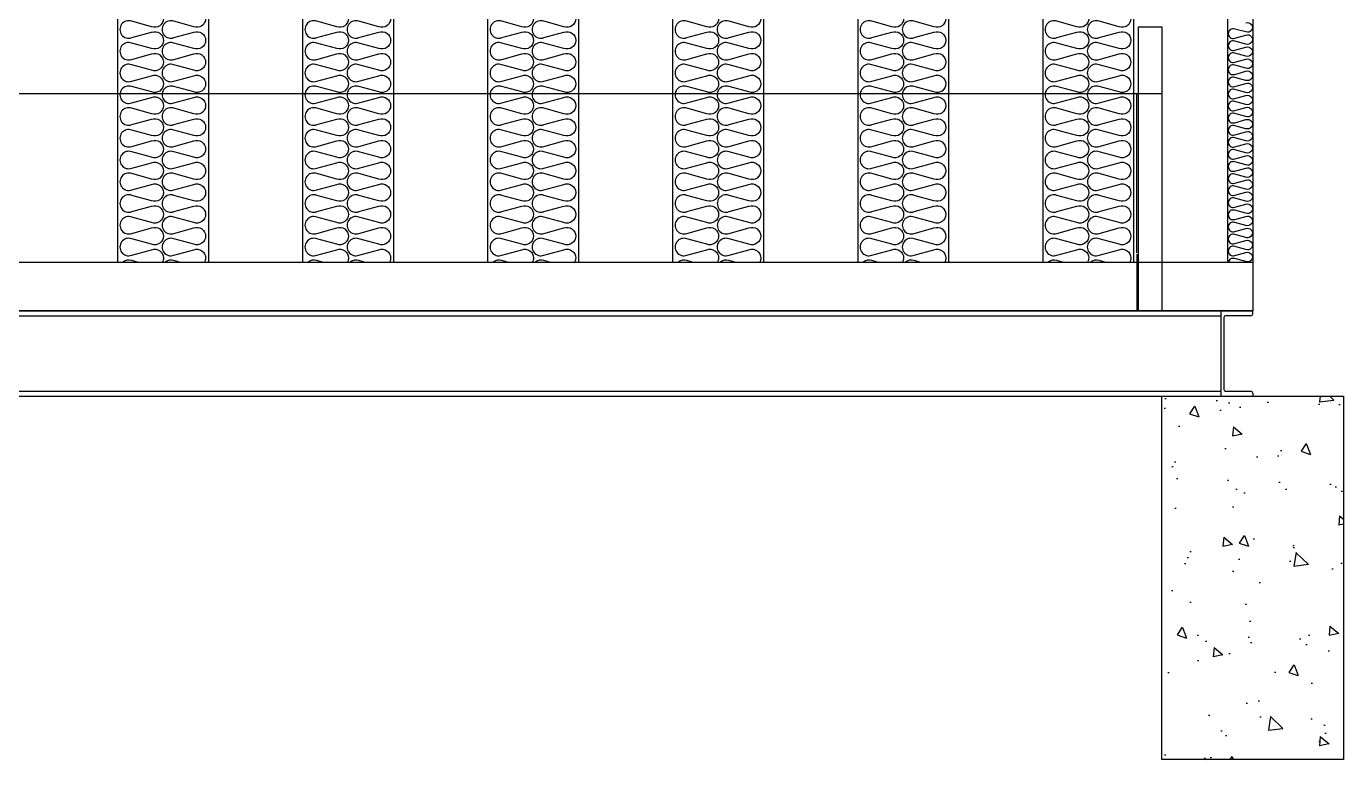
# Model space of a CAD drawing. Header units: millimetres. Extents: x 1817 to 34080, y 1746 to 24560.
# Drawn here: x 6023 to 8197, y 8971 to 10182 of the extents above; entities that cross this region are included whole.
import ezdxf

# ---------------------------------------------------------------- set-up
doc = ezdxf.new("R2010")
doc.units = ezdxf.units.MM
doc.linetypes.add('HIDDEN', pattern=[0.375, 0.25, -0.125])
for name, color, linetype in [('SMS', 220, 'Continuous'), ('냉각탑', 4, 'Continuous'), ('냉각탑_찬넬방진', 1, 'Continuous')]:
    doc.layers.add(name, color=color, linetype=linetype)

# ---------------------------------------------------------------- blocks, each defined once
blk = doc.blocks.new('SP전면')
at = {"color": 7}
for p, q in [((31549.2, -80510.4), (31549.2, -83988.4)), ((31699.2, -80510.4), (31699.2, -83988.4))]:
    blk.add_line(p, q, dxfattribs=at)
at = {"layer": 'SMS', "color": 5}
for points in [[(31625.1, -83585.9, -0.524856), (31605.6, -83599.3), (31572.7, -83590.4, 1.449198), (31572.7, -83617.3), (31605.6, -83608.3, -0.524856), (31625.1, -83621.8, -0.524856), (31605.6, -83635.2), (31572.7, -83626.3, 1.449198), (31572.7, -83653.2), (31605.6, -83644.3, -0.524856), (31625.1, -83657.7, -0.524856), (31605.6, -83671.1), (31572.7, -83662.2, 1.449198), (31572.7, -83689.1), (31605.6, -83680.2, -0.524856), (31625.1, -83693.6, -0.524856), (31605.6, -83707), (31572.7, -83698.1, 1.449198), (31572.7, -83725), (31605.6, -83716.1, -0.524856), (31625.1, -83729.5, -0.524856), (31605.6, -83742.9), (31572.7, -83734, 1.449198), (31572.7, -83760.9), (31605.6, -83752, -0.524856), (31625.1, -83765.4, -0.524856), (31605.6, -83778.8), (31572.7, -83769.9, 1.449198), (31572.7, -83796.8), (31605.6, -83787.9, -0.524856), (31625.1, -83801.3, -0.524856), (31605.6, -83814.8), (31572.7, -83805.9, 1.449198), (31572.7, -83832.7), (31605.6, -83823.8, -0.524856), (31625.1, -83837.2, -0.524856), (31605.6, -83850.7), (31572.7, -83841.8, 1.449198), (31572.7, -83868.6), (31605.6, -83859.7, -0.524856), (31625.1, -83873.1, -0.524856), (31605.6, -83886.6), (31572.7, -83877.7, 1.449198), (31572.7, -83904.5), (31605.6, -83895.6, -0.524856), (31625.1, -83909.1, -0.524856), (31605.6, -83922.5), (31572.7, -83913.6, 1.449198), (31572.7, -83940.4), (31605.6, -83931.5, -0.524856), (31625.1, -83945, -0.524856), (31605.6, -83958.4), (31572.7, -83949.5, 1.449198), (31572.7, -83976.4), (31605.6, -83967.4, -0.524856), (31625.1, -83980.9, -0.1385), (31622.9, -83988.4, -0.1385)], [(31694.7, -83585.9, -0.524856), (31675.2, -83599.3), (31642.3, -83590.4, 1.449198), (31642.3, -83617.3), (31675.2, -83608.3, -0.524856), (31694.7, -83621.8, -0.524856), (31675.2, -83635.2), (31642.3, -83626.3, 1.449198), (31642.3, -83653.2), (31675.2, -83644.3, -0.524856), (31694.7, -83657.7, -0.524856), (31675.2, -83671.1), (31642.3, -83662.2, 1.449198), (31642.3, -83689.1), (31675.2, -83680.2, -0.524856), (31694.7, -83693.6, -0.524856), (31675.2, -83707), (31642.3, -83698.1, 1.449198), (31642.3, -83725), (31675.2, -83716.1, -0.524856), (31694.7, -83729.5, -0.524856), (31675.2, -83742.9), (31642.3, -83734, 1.449198), (31642.3, -83760.9), (31675.2, -83752, -0.524856), (31694.7, -83765.4, -0.524856), (31675.2, -83778.8), (31642.3, -83769.9, 1.449198), (31642.3, -83796.8), (31675.2, -83787.9, -0.524856), (31694.7, -83801.3, -0.524856), (31675.2, -83814.8), (31642.3, -83805.9, 1.449198), (31642.3, -83832.7), (31675.2, -83823.8, -0.524856), (31694.7, -83837.2, -0.524856), (31675.2, -83850.7), (31642.3, -83841.8, 1.449198), (31642.3, -83868.6), (31675.2, -83859.7, -0.524856), (31694.7, -83873.1, -0.524856), (31675.2, -83886.6), (31642.3, -83877.7, 1.449198), (31642.3, -83904.5), (31675.2, -83895.6, -0.524856), (31694.7, -83909.1, -0.524856), (31675.2, -83922.5), (31642.3, -83913.6, 1.449198), (31642.3, -83940.4), (31675.2, -83931.5, -0.524856), (31694.7, -83945, -0.524856), (31675.2, -83958.4), (31642.3, -83949.5, 1.449198), (31642.3, -83976.4), (31675.2, -83967.4, -0.524856), (31694.7, -83980.9, -0.1385), (31692.6, -83988.4, -0.1385)], [(31583.8, -83988.4), (31572.7, -83985.4, 0.287554), (31557.7, -83988.4)], [(31653.4, -83988.4), (31642.3, -83985.4, 0.287554), (31627.4, -83988.4)]]:
    blk.add_lwpolyline(points, format="xyb", dxfattribs=at)
blk = doc.blocks.new('3')
at = {"color": 7}
for p, q in [((8005.6, 13311.9), (8005.6, 9791.9)), ((8047.6, 13311.9), (8047.6, 9711.9)), ((8047.6, 9791.9), (4447.6, 9791.9)), ((4447.6, 9711.9), (7202.6, 9711.9)), ((8047.6, 9711.9), (7202.6, 9711.9)), ((8047.6, 9711.9), (7202.6, 9711.9))]:
    blk.add_line(p, q, dxfattribs=at)
for p, q in [((8047.6, 13311.9), (8047.6, 9711.9)), ((7857.9, 10180.7), (7897.3, 10180.7)), ((7857.9, 10180.7), (7857.9, 9711.9)), ((7897.3, 10180.7), (7897.3, 9901.3)), ((7897.3, 10180.7), (7897.3, 9711.9)), ((4938.8, 10071), (7897.3, 10071)), ((7856.1, 9807.6), (7856.1, 10071)), ((7856.1, 9805.7), (7856.1, 9711.9)), ((4447.6, 9711.9), (7202.6, 9711.9)), ((7897.3, 9711.9), (4898.5, 9711.9)), ((7897.3, 9711.9), (4938.8, 9711.9)), ((6865.4, 9711.9), (6023.5, 9711.9)), ((7897.3, 9711.9), (6867.2, 9711.9)), ((8047.6, 9711.9), (7202.6, 9711.9)), ((7202.6, 9711.9), (8047.6, 9711.9)), ((8047.3, 9711.9), (8007.9, 9711.9)), ((8047.3, 9711.9), (8007.9, 9711.9))]:
    blk.add_line(p, q)
at = {"ltscale": 500, "elevation": 0}
blk.add_lwpolyline([(4447.6, 13311.9), (8047.3, 13311.9), (8047.3, 9711.9), (4447.6, 9711.9)], close=True, dxfattribs=at)
at = {"layer": 'SMS', "color": 5, "elevation": 0}
for points in [[(8035.8, 10187.2, -1.449198), (8035.8, 10172.3), (8017.5, 10177.2, 0.524856), (8006.7, 10169.7, 0.524856), (8017.5, 10162.3), (8035.8, 10167.2, -1.449198), (8035.8, 10152.3), (8017.5, 10157.3, 0.524856), (8006.7, 10149.8, 0.524856), (8017.5, 10142.3), (8035.8, 10147.3, -1.449198), (8035.8, 10132.4), (8017.5, 10137.3, 0.524856), (8006.7, 10129.8, 0.524856), (8017.5, 10122.4), (8035.8, 10127.3, -1.449198), (8035.8, 10112.4), (8017.5, 10117.4, 0.524856), (8006.7, 10109.9, 0.524856), (8017.5, 10102.4), (8035.8, 10107.4, -1.449198), (8035.8, 10092.5), (8017.5, 10097.4, 0.524856), (8006.7, 10089.9, 0.524856), (8017.5, 10082.5), (8035.8, 10087.4, -1.449198), (8035.8, 10072.5), (8017.5, 10077.5, 0.524856), (8006.7, 10070, 0.524856), (8017.5, 10062.5), (8035.8, 10067.5, -1.449198), (8035.8, 10052.6), (8017.5, 10057.5, 0.524856), (8006.7, 10050, 0.524856), (8017.5, 10042.6), (8035.8, 10047.5, -1.449198), (8035.8, 10032.6), (8017.5, 10037.6, 0.524856), (8006.7, 10030.1, 0.524856), (8017.5, 10022.6), (8035.8, 10027.6, -1.449198), (8035.8, 10012.7), (8017.5, 10017.6, 0.524856), (8006.7, 10010.1, 0.524856), (8017.5, 10002.7), (8035.8, 10007.6, -1.449198), (8035.8, 9992.7), (8017.5, 9997.7, 0.524856), (8006.7, 9990.2, 0.524856), (8017.5, 9982.7), (8035.8, 9987.7, -1.449198), (8035.8, 9972.8), (8017.5, 9977.7, 0.524856), (8006.7, 9970.2, 0.524856), (8017.5, 9962.8), (8035.8, 9967.7, -1.449198), (8035.8, 9952.8), (8017.5, 9957.8, 0.524856), (8006.7, 9950.3, 0.524856), (8017.5, 9942.8), (8035.8, 9947.8, -1.449198), (8035.8, 9932.9), (8017.5, 9937.8, 0.524856), (8006.7, 9930.3, 0.524856), (8017.5, 9922.9), (8035.8, 9927.8, -1.449198), (8035.8, 9912.9), (8017.5, 9917.9, 0.524856), (8006.7, 9910.4, 0.524856), (8017.5, 9902.9), (8035.8, 9907.9, -1.449198), (8035.8, 9893), (8017.5, 9897.9, 0.524856), (8006.7, 9890.4, 0.524856), (8017.5, 9883), (8035.8, 9887.9, -1.449198), (8035.8, 9873), (8017.5, 9878, 0.524856), (8006.7, 9870.5, 0.524856), (8017.5, 9863), (8035.8, 9868, -1.449198), (8035.8, 9853.1), (8017.5, 9858, 0.524856), (8006.7, 9850.5, 0.524856), (8017.5, 9843.1), (8035.8, 9848, -1.449198), (8035.8, 9833.1), (8017.5, 9838.1, 0.524856), (8006.7, 9830.6, 0.417249), (8014.8, 9822.6)], [(8046.3, 9838.6, -0.446849), (8035.8, 9833.1), (8017.5, 9838.1, 0.524856), (8006.7, 9830.6, 0.524856), (8017.5, 9823.1), (8035.8, 9828.1, -1.449198), (8035.8, 9813.2), (8017.5, 9818.1, 0.524856), (8006.7, 9810.6, 0.524856), (8017.5, 9803.2), (8035.8, 9808.1, -1.449198), (8035.8, 9793.2), (8017.5, 9798.2, 0.476486), (8006.8, 9791.9, 0.476486)]]:
    blk.add_lwpolyline(points, format="xyb", dxfattribs=at)
at = {"layer": '냉각탑', "ltscale": 30}
blk.add_line((4898.5, 9711.9), (7897.3, 9711.9), dxfattribs=at)
at = {"layer": '냉각탑', "color": 6, "linetype": 'HIDDEN'}
for p, q in [((6753.9, 9711.9), (6135, 9711.9)), ((6730.1, 9711.9), (6158.8, 9711.9)), ((7897.3, 9711.9), (7633, 9711.9))]:
    blk.add_line(p, q, dxfattribs=at)
at = {"layer": '냉각탑_찬넬방진', "ltscale": 30}
for p, q in [((4500.5, 9704), (7994.4, 9704)), ((4898.5, 9711.9), (7710.1, 9711.9)), ((4898.5, 9711.9), (7710.1, 9711.9)), ((4500.5, 9579.2), (7994.4, 9579.2)), ((4500.5, 9571.3), (7994.4, 9571.3)), ((4500.5, 9571.3), (7994.4, 9571.3))]:
    blk.add_line(p, q, dxfattribs=at)
at = {"layer": '냉각탑_찬넬방진', "ltscale": 150}
for p, q in [((8047.3, 9711.9), (7994.4, 9711.9)), ((8047.3, 9711.9), (7994.4, 9711.9)), ((8047.3, 9711.9), (7994.4, 9711.9)), ((7994.4, 9711.9), (7994.4, 9571.3)), ((8047.3, 9711.9), (7994.4, 9711.9)), ((7999.7, 9700.8), (7999.7, 9582.4)), ((8044.1, 9704), (8002.8, 9704)), ((8044.1, 9704), (8002.8, 9704)), ((8047.3, 9707.2), (8047.3, 9711.9)), ((8047.3, 9707.2), (8047.3, 9711.9)), ((7994.4, 9571.3), (8047.3, 9571.3)), ((8002.8, 9579.2), (8044.1, 9579.2)), ((8047.3, 9576.1), (8047.3, 9571.3))]:
    blk.add_line(p, q, dxfattribs=at)
for centre, start, end in [((8002.8, 9700.8), 90, 180), ((8002.8, 9700.8), 90, 180), ((8044.1, 9707.2), 270, 0), ((8044.1, 9707.2), 270, 0), ((8002.8, 9582.4), 180, 270), ((8044.1, 9576.1), 0, 90)]:
    blk.add_arc(centre, 3.18, start, end, dxfattribs=at)
for p in [(-25376.2, 93780.3), (-25070.7, 93780.3), (-24765.2, 93780.3), (-24459.7, 93780.3), (-24154.2, 93780.3), (-23848.7, 93780.3)]:
    blk.add_blockref('SP전면', p)

msp = doc.modelspace()

# ---------------------------------------------------------------- hatches: boundary and pattern name
h = msp.add_hatch()
h.set_pattern_fill('AR-CONC', color=4, angle=-90)
h.set_pattern_definition([(320, (-194086.2, 344351.29), (-15.939086, -182.18467), [19.05, -209.55]), (265, (-194086.2, 344351.29), (191.056845, 35.24342), [15.24, -167.64058]), (10.451445, (-194087.52, 344336.1), (175.11775, -146.94125), [16.19001, -178.090245]), (316.1842, (-194035.4, 344351.3), (-42.04233, -271.07904), [28.575, -314.325]), (6.63556, (-194038.9, 344328.7), (247.42612, -237.40413), [24.28502, -267.1356]), (261.18415, (-194035.4, 344351.3), (247.42612, -237.40413), [22.85997, -251.45973]), (291, (-194048.1, 344325.89), (-102.2652, -151.61439), [19.05, -209.55]), (236, (-194048.1, 344325.89), (184.18797, -61.80203), [15.24, -167.64]), (341.451445, (-194056.62, 344313.25), (81.92277, -213.41642), [16.19001, -178.08994]), (307.5, (-194086.196, 344351.29), (84.555039, -3.088603), [0, -165.608, 0, -170.18, 0, -168.275]), (277.5, (-194086.2, 344351.29), (100.180575, -66.819663), [0, -97.028, 0, -161.798, 0, -64.135]), (237.5, (-194086.196, 344407.93), (-5.728744, -135.590595), [0, -63.5, 0, -198.12, 0, -262.89]), (227.5, (-194086.2, 344433.33), (25.42649, -148.12918), [0, -82.55, 0, -131.572, 0, -186.69])])
h.paths.add_polyline_path([(7897.3, 9571.4), (7897.3, 8971.4), (8197.3, 8971.2), (8197.3, 9571.2)])

# ---------------------------------------------------------------- linework, layer by layer
at = {"ltscale": 500}
msp.add_lwpolyline([(8197.3, 9571.3), (8197.3, 8971.3), (7897.3, 8971.3), (7897.3, 9571.3)], close=True, dxfattribs=at)

# ---------------------------------------------------------------- block references
msp.add_blockref('3', (0, 0))

doc.saveas('drawing.dxf')
